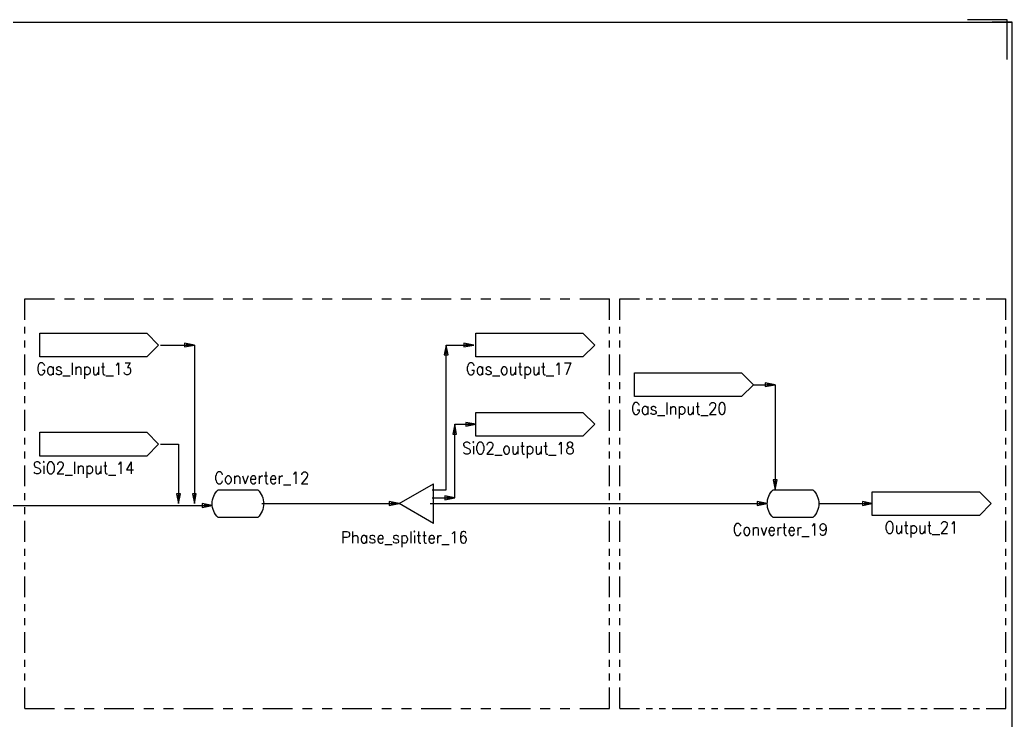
# Model space of a CAD drawing. Extents: x 0 to 420, y -1 to 297.
# Drawn here: x 170 to 420.3, y 120.4 to 297 of the extents above; entities that cross this region are included whole.
import ezdxf

# ---------------------------------------------------------------- set-up
doc = ezdxf.new("R2010")
doc.units = 0
doc.layers.get('0').update_dxf_attribs({"color": 15, "linetype": 'CONTINUOUS'})
doc.layers.add('SCD_DRAW', color=11, linetype='CONTINUOUS')
doc.styles.get("Standard").update_dxf_attribs({"font": 'STANDARD'})

# ---------------------------------------------------------------- blocks, each defined once
blk = doc.blocks.new('EX_A3Frame_SysCAD2')
at = {"linetype": 'CONTINUOUS'}
for p, q in [((-0.226262, 296.396298), (420.273738, 296.396298)), ((420.273738, 296.396298), (415.273738, 296.396298)), ((420.273738, 291.396298), (420.273738, 296.396298)), ((420.273738, 291.396298), (420.273738, 296.396298)), ((420.273738, -0.603703), (420.273738, 292.58406))]:
    blk.add_line(p, q, dxfattribs=at)
blk = doc.blocks.new('FD_FeederSink')
at = {"layer": 'SCD_DRAW', "linetype": 'CONTINUOUS', "extrusion": (0, 0, -1)}
blk.add_lwpolyline([(15, 3), (-12, 3), (-15, 0), (-12, -3), (15, -3)], close=True, dxfattribs=at)
at = {"layer": 'SCD_DRAW'}
blk.add_attdef('Tag', (0, -6.5), '', height=3, dxfattribs=at)
blk = doc.blocks.new('TK_ChemAppReactor')
at = {"layer": 'SCD_DRAW', "linetype": 'CONTINUOUS'}
for points in [[(-5.05, 3.5, 0), (5.05, 3.5, 0)], [(5.05, -3.5, 0), (-5.05, -3.5, 0)]]:
    blk.add_polyline3d(points, dxfattribs=at)
at = {"layer": 'SCD_DRAW', "linetype": 'CONTINUOUS', "extrusion": (0, 0, -1)}
for centre, start, end in [((1.666667, 0), 313.602819, 406.397181), ((-1.666667, 0), 133.602819, 226.397181)]:
    blk.add_arc(centre, 4.833333, start, end, dxfattribs=at)
at = {"layer": 'SCD_DRAW'}
blk.add_attdef('Tag', (0, -7), '', height=3, dxfattribs=at)
blk = doc.blocks.new('SH_Triangle1')
at = {"linetype": 'CONTINUOUS'}
for p, q in [((-10, -8.657783), (0.008554, 8.657783)), ((0.008554, 8.657783), (10, -8.657783)), ((-10, -8.657783), (10, -8.657783))]:
    blk.add_line(p, q, dxfattribs=at)
blk.add_attdef('Tag', (0, -13.657783), '', height=3)
blk = doc.blocks.new('LnkBlk__7')
at = {"layer": 'SCD_DRAW', "linetype": 'CONTINUOUS'}
blk.add_lwpolyline([(47, 0), (44.5, 0.5), (44.5, -0.5), (47, 0), (45, 0.2), (45, -0.2)], close=True, dxfattribs=at)
blk.add_polyline3d([(-47.5, 0, 0), (47, 0, 0)], dxfattribs=at)
at = {"layer": 'SCD_DRAW', "flags": 1}
blk.add_attdef('Tag', (0, 0), '', height=2.8, dxfattribs=at)
blk = doc.blocks.new('LnkBlk__8')
at = {"layer": 'SCD_DRAW', "linetype": 'CONTINUOUS', "extrusion": (0, 0, -1)}
blk.add_lwpolyline([(4.5, 7.5), (0, 7.5), (0, -7.5)], dxfattribs=at)
at = {"layer": 'SCD_DRAW', "linetype": 'CONTINUOUS'}
blk.add_lwpolyline([(0, -7.5), (0.5, -5), (-0.5, -5), (0, -7.5), (0.2, -5.5), (-0.2, -5.5)], close=True, dxfattribs=at)
at = {"layer": 'SCD_DRAW', "flags": 1}
blk.add_attdef('Tag', (0, 0), '', height=2.8, dxfattribs=at)
blk = doc.blocks.new('LnkBlk__9')
at = {"layer": 'SCD_DRAW', "linetype": 'CONTINUOUS'}
for points in [[(0, 20), (-2.5, 20.5), (-2.5, 19.5), (0, 20), (-2, 20.2), (-2, 19.8)], [(0, -20), (0.5, -17.5), (-0.5, -17.5), (0, -20), (0.2, -18), (-0.2, -18)]]:
    blk.add_lwpolyline(points, close=True, dxfattribs=at)
at = {"layer": 'SCD_DRAW', "linetype": 'CONTINUOUS', "extrusion": (0, 0, -1)}
blk.add_lwpolyline([(8.5, 20), (0, 20), (0, -20)], dxfattribs=at)
at = {"layer": 'SCD_DRAW', "flags": 1}
blk.add_attdef('Tag', (0, 0), '', height=2.8, dxfattribs=at)
blk = doc.blocks.new('LnkBlk__10')
at = {"layer": 'SCD_DRAW', "linetype": 'CONTINUOUS'}
blk.add_lwpolyline([(17.171109, 0), (14.671109, 0.5), (14.671109, -0.5), (17.171109, 0), (15.171109, 0.2), (15.171109, -0.2)], close=True, dxfattribs=at)
blk.add_polyline3d([(-17.5, 0, 0), (17.171109, 0, 0)], dxfattribs=at)
at = {"layer": 'SCD_DRAW', "flags": 1}
blk.add_attdef('Tag', (0, 0), '', height=2.8, dxfattribs=at)
blk = doc.blocks.new('LnkBlk__11')
at = {"layer": 'SCD_DRAW', "linetype": 'CONTINUOUS'}
blk.add_lwpolyline([(42.5, 0), (40, 0.5), (40, -0.5), (42.5, 0), (40.5, 0.2), (40.5, -0.2)], close=True, dxfattribs=at)
blk.add_polyline3d([(-42.5, 0, 0), (42.5, 0, 0)], dxfattribs=at)
at = {"layer": 'SCD_DRAW', "flags": 1}
blk.add_attdef('Tag', (0, 0), '', height=2.8, dxfattribs=at)
blk = doc.blocks.new('LnkBlk__12')
at = {"layer": 'SCD_DRAW', "linetype": 'CONTINUOUS'}
blk.add_lwpolyline([(-3.5, -18.5), (0, -18.5), (0, 18), (7, 18)], dxfattribs=at)
for points in [[(0, 18), (-0.5, 15.5), (0.5, 15.5), (0, 18), (-0.2, 16), (0.2, 16)], [(7, 18), (4.5, 18.5), (4.5, 17.5), (7, 18), (5, 18.2), (5, 17.8)]]:
    blk.add_lwpolyline(points, close=True, dxfattribs=at)
at = {"layer": 'SCD_DRAW', "flags": 1}
blk.add_attdef('Tag', (0, 0), '', height=2.8, dxfattribs=at)
blk = doc.blocks.new('LnkBlk__13')
at = {"layer": 'SCD_DRAW', "linetype": 'CONTINUOUS'}
blk.add_lwpolyline([(-5.5, -9.5), (0.164446, -9.5), (0.164446, 9), (5.5, 9)], dxfattribs=at)
for points in [[(0.164446, 9), (-0.335554, 6.5), (0.664446, 6.5), (0.164446, 9), (-0.035554, 7), (0.364446, 7)], [(5.5, 9), (3, 9.5), (3, 8.5), (5.5, 9), (3.5, 9.2), (3.5, 8.8)], [(0.164446, -9.5), (-2.335554, -9), (-2.335554, -10), (0.164446, -9.5), (-1.835554, -9.3), (-1.835554, -9.7)]]:
    blk.add_lwpolyline(points, close=True, dxfattribs=at)
at = {"layer": 'SCD_DRAW', "flags": 1}
blk.add_attdef('Tag', (0, 0), '', height=2.8, dxfattribs=at)
blk = doc.blocks.new('LnkBlk__14')
at = {"layer": 'SCD_DRAW', "linetype": 'CONTINUOUS', "extrusion": (0, 0, -1)}
blk.add_lwpolyline([(5.5, 13), (0, 13), (0, -13.5)], dxfattribs=at)
at = {"layer": 'SCD_DRAW', "linetype": 'CONTINUOUS'}
for points in [[(0, 13), (-2.5, 13.5), (-2.5, 12.5), (0, 13), (-2, 13.2), (-2, 12.8)], [(0, -13.5), (0.5, -11), (-0.5, -11), (0, -13.5), (0.2, -11.5), (-0.2, -11.5)]]:
    blk.add_lwpolyline(points, close=True, dxfattribs=at)
at = {"layer": 'SCD_DRAW', "flags": 1}
blk.add_attdef('Tag', (0, 0), '', height=2.8, dxfattribs=at)
blk = doc.blocks.new('LnkBlk__15')
at = {"layer": 'SCD_DRAW', "linetype": 'CONTINUOUS'}
blk.add_lwpolyline([(6.5, 0), (4, 0.5), (4, -0.5), (6.5, 0), (4.5, 0.2), (4.5, -0.2)], close=True, dxfattribs=at)
blk.add_polyline3d([(-7, 0, 0), (6.5, 0, 0)], dxfattribs=at)
at = {"layer": 'SCD_DRAW', "flags": 1}
blk.add_attdef('Tag', (0, 0), '', height=2.8, dxfattribs=at)
blk = doc.blocks.new('EX_Box_DashLines')
at = {"linetype": 'CONTINUOUS'}
for p, q in [((-29.5, 26.5), (-29.5, 29.5)), ((-29.5, 29.5), (-26.5, 29.5)), ((-25.5, 29.5), (-24.5, 29.5)), ((-23.5, 29.5), (-22.5, 29.5)), ((-21.5, 29.5), (-18.5, 29.5)), ((-17.5, 29.5), (-16.5, 29.5)), ((-15.5, 29.5), (-14.5, 29.5)), ((-13.5, 29.5), (-10.5, 29.5)), ((-9.5, 29.5), (-8.5, 29.5)), ((-7.5, 29.5), (-6.5, 29.5)), ((-5.5, 29.5), (-2.5, 29.5)), ((-1.5, 29.5), (-0.5, 29.5)), ((0.5, 29.5), (1.5, 29.5)), ((2.5, 29.5), (5.5, 29.5)), ((6.5, 29.5), (7.5, 29.5)), ((8.5, 29.5), (9.5, 29.5)), ((10.5, 29.5), (13.5, 29.5)), ((14.5, 29.5), (15.5, 29.5)), ((16.5, 29.5), (17.5, 29.5)), ((18.5, 29.5), (21.5, 29.5)), ((22.5, 29.5), (23.5, 29.5)), ((24.5, 29.5), (25.5, 29.5)), ((26.5, 29.5), (29.5, 29.5)), ((29.5, 26.5), (29.5, 29.5)), ((-29.5, 24.5), (-29.5, 25.5)), ((29.5, 24.5), (29.5, 25.5)), ((-29.5, 22.5), (-29.5, 23.5)), ((29.5, 22.5), (29.5, 23.5)), ((-29.5, 18.5), (-29.5, 21.5)), ((29.5, 18.5), (29.5, 21.5)), ((-29.5, 16.5), (-29.5, 17.5)), ((29.5, 16.5), (29.5, 17.5)), ((-29.5, 14.5), (-29.5, 15.5)), ((29.5, 14.5), (29.5, 15.5)), ((-29.5, 10.5), (-29.5, 13.5)), ((29.5, 10.5), (29.5, 13.5)), ((-29.5, 8.5), (-29.5, 9.5)), ((29.5, 8.5), (29.5, 9.5)), ((-29.5, 6.5), (-29.5, 7.5)), ((29.5, 6.5), (29.5, 7.5)), ((-29.5, 2.5), (-29.5, 5.5)), ((29.5, 2.5), (29.5, 5.5)), ((-29.5, 0.5), (-29.5, 1.5)), ((29.5, 0.5), (29.5, 1.5)), ((-29.5, -1.5), (-29.5, -0.5)), ((29.5, -1.5), (29.5, -0.5)), ((-29.5, -5.5), (-29.5, -2.5)), ((29.5, -5.5), (29.5, -2.5)), ((-29.5, -7.5), (-29.5, -6.5)), ((29.5, -7.5), (29.5, -6.5)), ((-29.5, -9.5), (-29.5, -8.5)), ((29.5, -9.5), (29.5, -8.5)), ((-29.5, -13.5), (-29.5, -10.5)), ((29.5, -13.5), (29.5, -10.5)), ((-29.5, -15.5), (-29.5, -14.5)), ((29.5, -15.5), (29.5, -14.5)), ((-29.5, -17.5), (-29.5, -16.5)), ((29.5, -17.5), (29.5, -16.5)), ((-29.5, -21.5), (-29.5, -18.5)), ((29.5, -21.5), (29.5, -18.5)), ((-29.5, -23.5), (-29.5, -22.5)), ((29.5, -23.5), (29.5, -22.5)), ((-29.5, -25.5), (-29.5, -24.5)), ((29.5, -25.5), (29.5, -24.5)), ((-29.5, -29.5), (-29.5, -26.5)), ((29.5, -29.5), (29.5, -26.5)), ((-29.5, -29.5), (-26.5, -29.5)), ((-25.5, -29.5), (-24.5, -29.5)), ((-23.5, -29.5), (-22.5, -29.5)), ((-21.5, -29.5), (-18.5, -29.5)), ((-17.5, -29.5), (-16.5, -29.5)), ((-15.5, -29.5), (-14.5, -29.5)), ((-13.5, -29.5), (-10.5, -29.5)), ((-9.5, -29.5), (-8.5, -29.5)), ((-7.5, -29.5), (-6.5, -29.5)), ((-5.5, -29.5), (-2.5, -29.5)), ((-1.5, -29.5), (-0.5, -29.5)), ((0.5, -29.5), (1.5, -29.5)), ((2.5, -29.5), (5.5, -29.5)), ((6.5, -29.5), (7.5, -29.5)), ((8.5, -29.5), (9.5, -29.5)), ((10.5, -29.5), (13.5, -29.5)), ((14.5, -29.5), (15.5, -29.5)), ((16.5, -29.5), (17.5, -29.5)), ((18.5, -29.5), (21.5, -29.5)), ((22.5, -29.5), (23.5, -29.5)), ((24.5, -29.5), (25.5, -29.5)), ((26.5, -29.5), (29.5, -29.5))]:
    blk.add_line(p, q, dxfattribs=at)
blk.add_attdef('Tag', (0, -34.5), '', height=3)

msp = doc.modelspace()

# ---------------------------------------------------------------- linework, layer by layer
at = {"layer": 'SCD_DRAW', "linetype": 'CONTINUOUS'}
msp.add_lwpolyline([(419, 287), (419, 297), (409, 297)], dxfattribs=at)

# ---------------------------------------------------------------- block references
at = {"layer": 'SCD_DRAW', "color": 10}
msp.add_blockref('EX_A3Frame_SysCAD2', (0, 0), dxfattribs=at)
at = {"layer": 'SCD_DRAW', "color": 10, "yscale": 1.75}
for p, xscale, zscale in [((245, 175), 2.5, 2.5), ((370, 175), 1.65, 1.65)]:
    msp.add_blockref('EX_Box_DashLines', p, dxfattribs=dict(at, xscale=xscale, zscale=zscale))
at = {"layer": 'SCD_DRAW', "color": 10}
ref = msp.add_blockref('FD_FeederSink', (190, 215), dxfattribs=at)
ref.add_attrib('Tag', 'Gas_Input_13', (174.142857, 207.5), dxfattribs={"height": 3})
ref = msp.add_blockref('FD_FeederSink', (300, 215), dxfattribs=at)
ref.add_attrib('Tag', 'Gas_output_17', (282.5, 207.5), dxfattribs={"height": 3})
at = {"layer": 'SCD_DRAW', "color": 15}
for name, p in [('LnkBlk__9', (214, 195)), ('LnkBlk__12', (277.5, 197)), ('LnkBlk__14', (360.5, 192)), ('LnkBlk__13', (279.5, 186)), ('LnkBlk__8', (210, 182.5)), ('LnkBlk__10', (248.5, 175)), ('LnkBlk__11', (316, 175)), ('LnkBlk__15', (378.5, 175)), ('LnkBlk__7', (171.5, 174.5))]:
    msp.add_blockref(name, p, dxfattribs=at)
at = {"layer": 'SCD_DRAW', "color": 10}
ref = msp.add_blockref('FD_FeederSink', (340, 205), dxfattribs=at)
ref.add_attrib('Tag', 'Gas_Input_20', (324.142857, 197.5), dxfattribs={"height": 3})
ref = msp.add_blockref('FD_FeederSink', (300, 195), dxfattribs=at)
ref.add_attrib('Tag', 'SiO2_output_18', (281.571429, 187.5), dxfattribs={"height": 3})
ref = msp.add_blockref('FD_FeederSink', (190, 190), dxfattribs=at)
ref.add_attrib('Tag', 'SiO2_Input_14', (173.214286, 182.5), dxfattribs={"height": 3})
ref = msp.add_blockref('TK_ChemAppReactor', (225, 175), dxfattribs=at)
ref.add_attrib('Tag', 'Converter_12', (219, 180), dxfattribs={"height": 3})
ref = msp.add_blockref('SH_Triangle1', (270, 175), dxfattribs=dict(at, xscale=0.5, yscale=0.5, zscale=0.5, rotation=90))
ref.add_attrib('Tag', 'Phase_splitter_16', (251, 165), dxfattribs={"height": 3})
ref = msp.add_blockref('TK_ChemAppReactor', (365, 175), dxfattribs=at)
ref.add_attrib('Tag', 'Converter_19', (349.785714, 167), dxfattribs={"height": 3})
ref = msp.add_blockref('FD_FeederSink', (400, 175), dxfattribs=at)
ref.add_attrib('Tag', 'Output_21', (388.071429, 167.5), dxfattribs={"height": 3})

doc.saveas('drawing.dxf')
